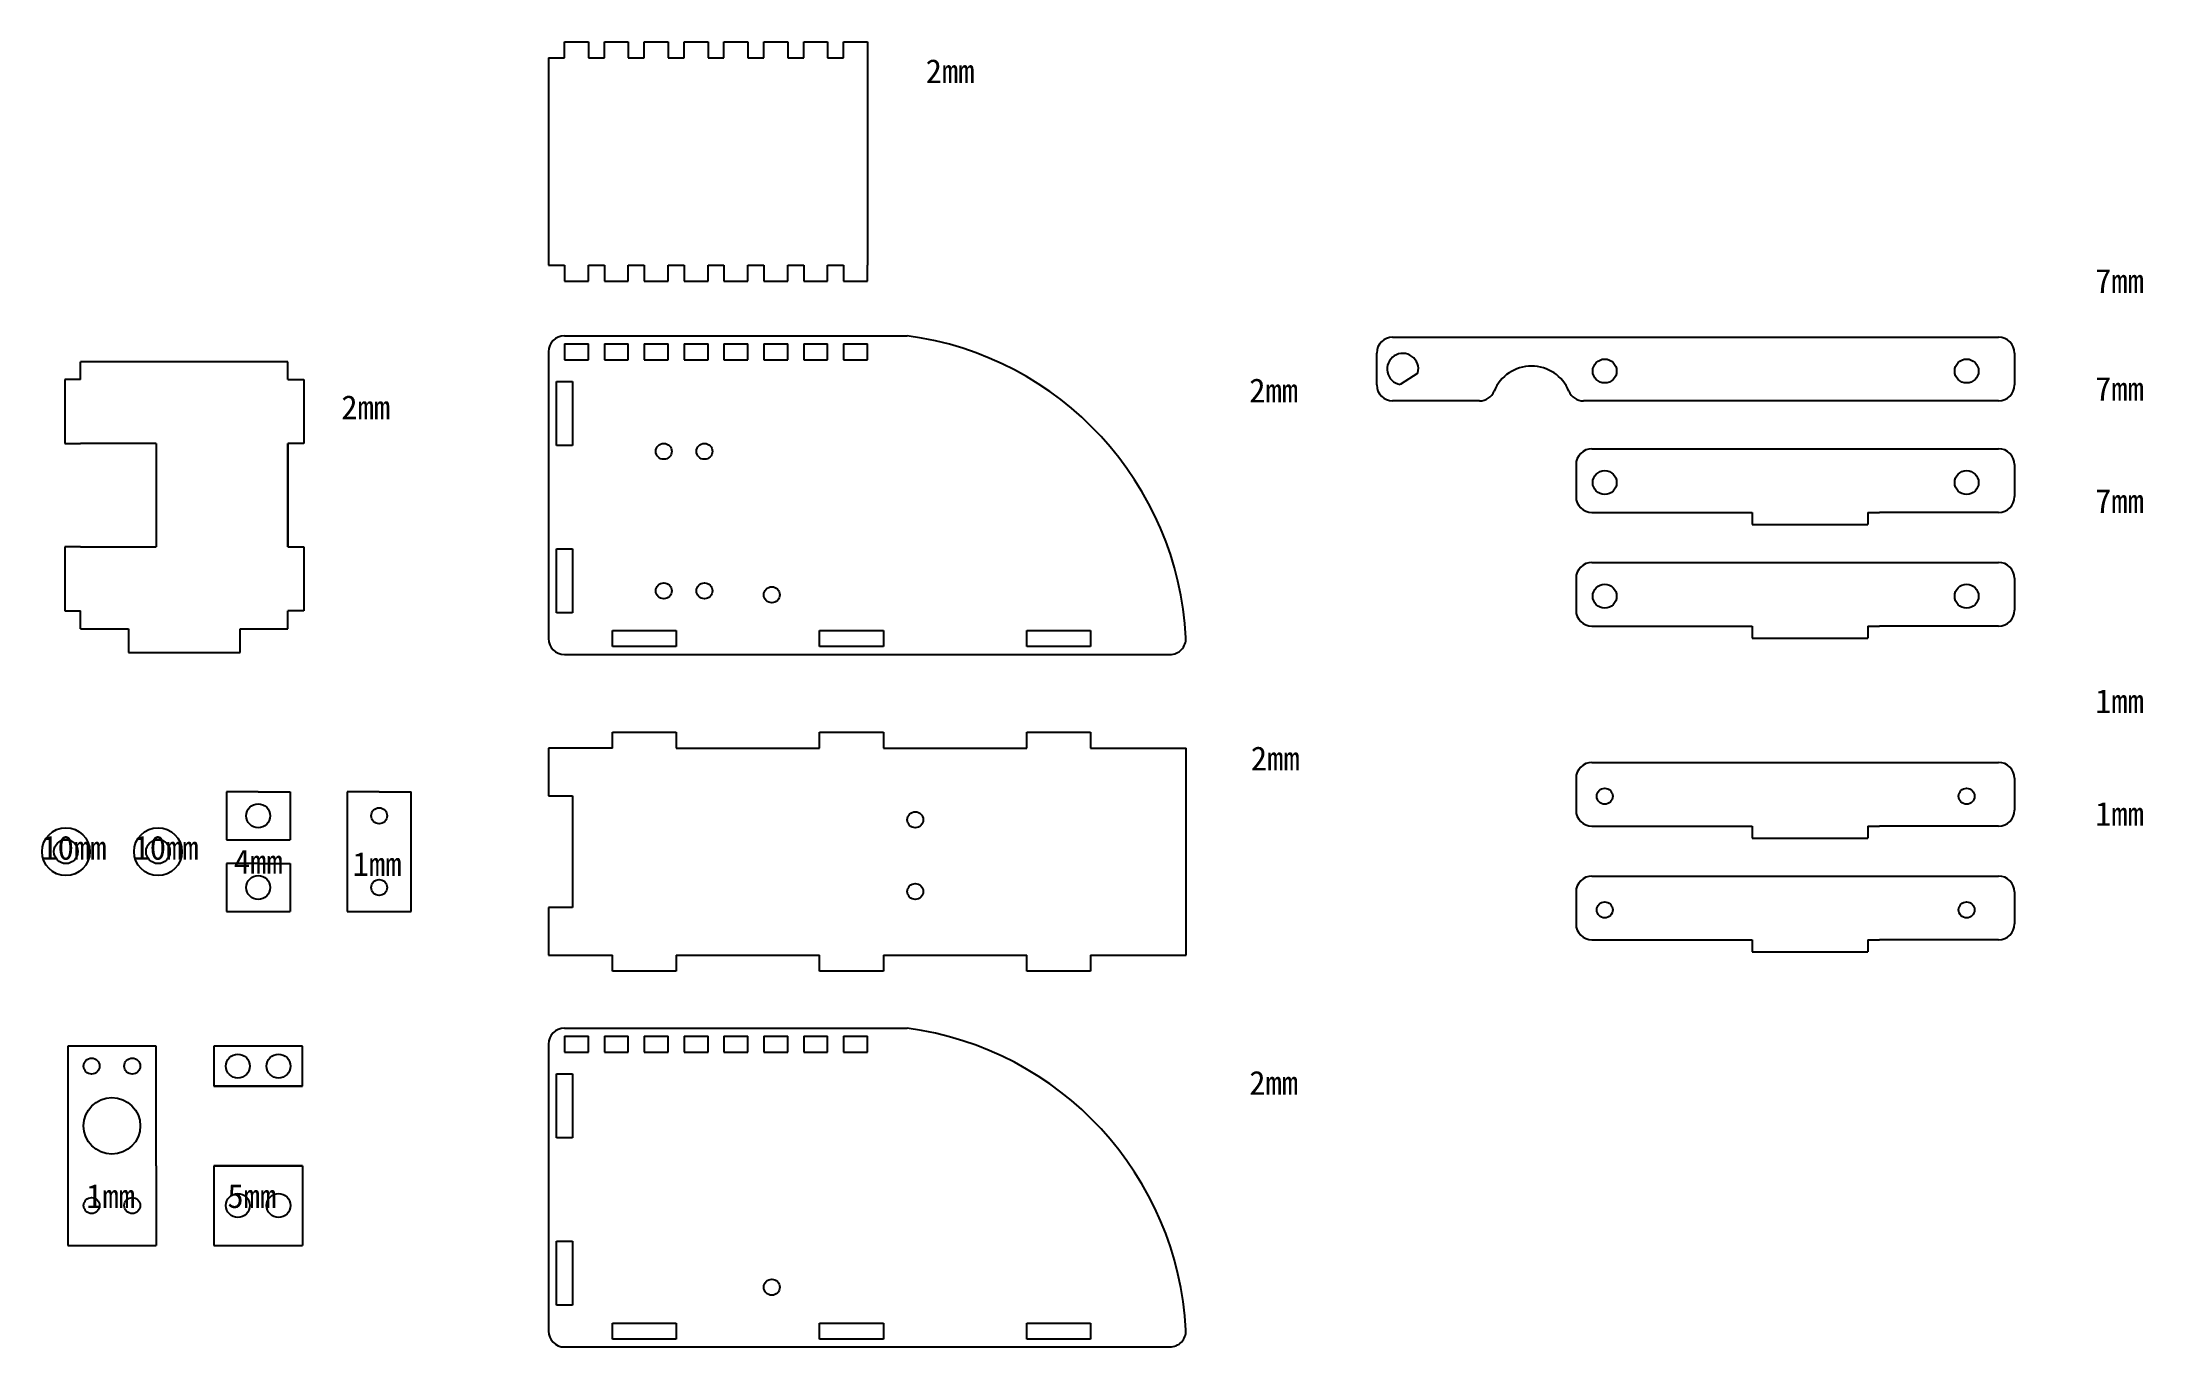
# Model space of a CAD drawing. Header units: millimetres. Extents: x 404 to 667, y 257 to 421.
import ezdxf

# ---------------------------------------------------------------- set-up
doc = ezdxf.new("R2010")
doc.units = ezdxf.units.MM
doc.styles.add('textstyle10', font='')
doc.styles.add('textstyle14', font='')
doc.styles.add('textstyle17', font='')
doc.styles.add('textstyle5', font='')
doc.styles.get('textstyle10').set_extended_font_data('宋体')
doc.styles.get('textstyle14').set_extended_font_data('宋体')
doc.styles.get('textstyle17').set_extended_font_data('宋体')
doc.styles.get('textstyle5').set_extended_font_data('宋体')

msp = doc.modelspace()

# ---------------------------------------------------------------- linework, layer by layer
for p, q in [((469.08, 418.78), (469.08, 420.78)), ((469.08, 420.78), (472.08, 420.78)), ((472.08, 420.78), (472.08, 418.78)), ((474.08, 418.78), (474.08, 420.78)), ((474.08, 420.78), (477.08, 420.78)), ((477.08, 420.78), (477.08, 418.78)), ((479.08, 418.78), (479.08, 420.78)), ((479.08, 420.78), (482.08, 420.78)), ((482.08, 420.78), (482.08, 418.78)), ((484.08, 418.78), (484.08, 420.78)), ((484.08, 420.78), (487.08, 420.78)), ((487.08, 420.78), (487.08, 418.78)), ((489.08, 418.78), (489.08, 420.78)), ((489.08, 420.78), (492.08, 420.78)), ((492.08, 420.78), (492.08, 418.78)), ((494.08, 418.78), (494.08, 420.78)), ((494.08, 420.78), (497.08, 420.78)), ((497.08, 420.78), (497.08, 418.78)), ((499.08, 418.78), (499.08, 420.78)), ((499.08, 420.78), (502.08, 420.78)), ((502.08, 420.78), (502.08, 418.78)), ((504.08, 418.78), (504.08, 420.78)), ((504.08, 420.78), (507.08, 420.78)), ((507.08, 420.78), (507.08, 418.78)), ((467.08, 418.78), (467.08, 392.78)), ((467.08, 418.78), (469.08, 418.78)), ((472.08, 418.78), (474.08, 418.78)), ((477.08, 418.78), (479.08, 418.78)), ((482.08, 418.78), (484.08, 418.78)), ((487.08, 418.78), (489.08, 418.78)), ((492.08, 418.78), (494.08, 418.78)), ((497.08, 418.78), (499.08, 418.78)), ((502.08, 418.78), (504.08, 418.78)), ((507.08, 418.78), (507.08, 392.78)), ((467.08, 392.78), (469.08, 392.78)), ((469.08, 392.78), (469.08, 390.78)), ((472.08, 390.78), (472.08, 392.78)), ((472.08, 392.78), (474.08, 392.78)), ((474.08, 392.78), (474.08, 390.78)), ((477.08, 390.78), (477.08, 392.78)), ((477.08, 392.78), (479.08, 392.78)), ((479.08, 392.78), (479.08, 390.78)), ((482.08, 390.78), (482.08, 392.78)), ((482.08, 392.78), (484.08, 392.78)), ((484.08, 392.78), (484.08, 390.78)), ((487.08, 390.78), (487.08, 392.78)), ((487.08, 392.78), (489.08, 392.78)), ((489.08, 392.78), (489.08, 390.78)), ((492.08, 390.78), (492.08, 392.78)), ((492.08, 392.78), (494.08, 392.78)), ((494.08, 392.78), (494.08, 390.78)), ((497.08, 390.78), (497.08, 392.78)), ((497.08, 392.78), (499.08, 392.78)), ((499.08, 392.78), (499.08, 390.78)), ((502.08, 390.78), (502.08, 392.78)), ((502.08, 392.78), (504.08, 392.78)), ((504.08, 392.78), (504.08, 390.78)), ((507.08, 390.78), (507.08, 392.78)), ((469.08, 390.78), (472.08, 390.78)), ((474.08, 390.78), (477.08, 390.78)), ((479.08, 390.78), (482.08, 390.78)), ((484.08, 390.78), (487.08, 390.78)), ((489.08, 390.78), (492.08, 390.78)), ((494.08, 390.78), (497.08, 390.78)), ((499.08, 390.78), (502.08, 390.78)), ((504.08, 390.78), (507.08, 390.78)), ((469.08, 383.91), (512.08, 383.91)), ((469.08, 382.91), (469.08, 380.91)), ((469.08, 382.91), (472.08, 382.91)), ((472.08, 380.91), (472.08, 382.91)), ((474.08, 382.91), (474.08, 380.91)), ((474.08, 382.91), (477.08, 382.91)), ((477.08, 380.91), (477.08, 382.91)), ((479.08, 382.91), (479.08, 380.91)), ((479.08, 382.91), (482.08, 382.91)), ((482.08, 380.91), (482.08, 382.91)), ((484.08, 382.91), (484.08, 380.91)), ((484.08, 382.91), (487.08, 382.91)), ((487.08, 380.91), (487.08, 382.91)), ((489.08, 382.91), (489.08, 380.91)), ((489.08, 382.91), (492.08, 382.91)), ((492.08, 380.91), (492.08, 382.91)), ((494.08, 382.91), (494.08, 380.91)), ((494.08, 382.91), (497.08, 382.91)), ((497.08, 380.91), (497.08, 382.91)), ((499.08, 382.91), (499.08, 380.91)), ((499.08, 382.91), (502.08, 382.91)), ((502.08, 380.91), (502.08, 382.91)), ((504.08, 382.91), (504.08, 380.91)), ((504.08, 382.91), (507.08, 382.91)), ((507.08, 380.91), (507.08, 382.91)), ((572.96, 383.74), (648.96, 383.74)), ((434.38, 380.65), (408.38, 380.65)), ((408.38, 378.41), (408.38, 380.65)), ((434.38, 378.41), (434.38, 380.65)), ((467.08, 381.91), (467.08, 345.91)), ((469.08, 380.91), (472.08, 380.91)), ((474.08, 380.91), (477.08, 380.91)), ((479.08, 380.91), (482.08, 380.91)), ((484.08, 380.91), (487.08, 380.91)), ((489.08, 380.91), (492.08, 380.91)), ((494.08, 380.91), (497.08, 380.91)), ((499.08, 380.91), (502.08, 380.91)), ((504.08, 380.91), (507.08, 380.91)), ((570.96, 377.74), (570.96, 381.74)), ((650.96, 381.74), (650.96, 377.74)), ((408.38, 378.41), (406.38, 378.41)), ((406.38, 378.41), (406.38, 370.41)), ((434.38, 378.41), (436.38, 378.41)), ((436.38, 378.41), (436.38, 370.41)), ((468.08, 378.16), (470.08, 378.16)), ((468.08, 370.16), (468.08, 378.16)), ((470.08, 378.16), (470.08, 370.16)), ((576.13, 379.23), (573.89, 377.79)), ((583.84, 375.74), (572.96, 375.74)), ((648.96, 375.74), (596.91, 375.74)), ((406.38, 370.41), (408.38, 370.41)), ((410.85, 370.41), (408.38, 370.41)), ((417.85, 370.41), (410.85, 370.41)), ((410.85, 370.41), (410.85, 370.41)), ((417.85, 370.41), (417.85, 357.41)), ((436.38, 370.41), (434.38, 370.41)), ((434.38, 370.41), (434.38, 357.41)), ((434.38, 357.41), (434.38, 370.41)), ((470.08, 370.16), (468.08, 370.16)), ((597.96, 369.74), (648.96, 369.74)), ((595.96, 367.74), (595.96, 363.74)), ((650.96, 367.74), (650.96, 363.74)), ((597.96, 361.74), (616.55, 361.74)), ((616.55, 361.74), (618.05, 361.74)), ((618.05, 361.74), (618.05, 360.24)), ((632.55, 361.74), (632.55, 360.24)), ((632.55, 361.74), (634.05, 361.74)), ((642.8, 361.74), (634.05, 361.74)), ((648.96, 361.74), (642.8, 361.74)), ((618.05, 360.24), (632.55, 360.24)), ((408.38, 357.41), (406.38, 357.41)), ((406.38, 357.41), (406.38, 349.41)), ((408.38, 357.41), (410.85, 357.41)), ((410.85, 357.41), (417.85, 357.41)), ((434.38, 357.41), (436.38, 357.41)), ((436.38, 357.41), (436.38, 349.41)), ((468.08, 357.16), (470.08, 357.16)), ((468.08, 349.16), (468.08, 357.16)), ((470.08, 357.16), (470.08, 349.16)), ((595.96, 353.48), (595.96, 349.48)), ((597.96, 355.48), (648.96, 355.48)), ((650.96, 353.48), (650.96, 349.48)), ((406.38, 349.41), (408.38, 349.41)), ((408.38, 347.15), (408.38, 349.41)), ((434.38, 347.15), (434.38, 349.41)), ((436.38, 349.41), (434.38, 349.41)), ((470.08, 349.16), (468.08, 349.16)), ((408.38, 347.15), (414.38, 347.15)), ((414.38, 347.15), (414.38, 344.15)), ((428.38, 344.15), (428.38, 347.15)), ((428.38, 347.15), (434.38, 347.15)), ((475.08, 344.91), (475.08, 346.91)), ((475.08, 346.91), (483.08, 346.91)), ((483.08, 346.91), (483.08, 344.91)), ((501.08, 344.91), (501.08, 346.91)), ((501.08, 346.91), (509.08, 346.91)), ((509.08, 346.91), (509.08, 344.91)), ((527.08, 344.91), (527.08, 346.91)), ((527.08, 346.91), (535.08, 346.91)), ((535.08, 346.91), (535.08, 344.91)), ((597.96, 347.48), (616.55, 347.48)), ((616.55, 347.48), (618.05, 347.48)), ((618.05, 347.48), (618.05, 345.98)), ((618.05, 345.98), (632.55, 345.98)), ((632.55, 347.48), (632.55, 345.98)), ((632.55, 347.48), (634.05, 347.48)), ((642.8, 347.48), (634.05, 347.48)), ((648.96, 347.48), (642.8, 347.48)), ((414.38, 344.15), (428.38, 344.15)), ((469.08, 343.91), (545.02, 343.91)), ((483.08, 344.91), (475.08, 344.91)), ((509.08, 344.91), (501.08, 344.91)), ((535.08, 344.91), (527.08, 344.91)), ((467.08, 332.18), (467.08, 326.18)), ((475.08, 332.18), (467.08, 332.18)), ((475.08, 332.18), (475.08, 334.18)), ((475.08, 334.18), (483.08, 334.18)), ((483.08, 334.18), (483.08, 332.18)), ((483.08, 332.18), (501.08, 332.18)), ((501.08, 332.18), (501.08, 334.18)), ((501.08, 334.18), (509.08, 334.18)), ((509.08, 334.18), (509.08, 332.18)), ((509.08, 332.18), (527.08, 332.18)), ((527.08, 332.18), (527.08, 334.18)), ((527.08, 334.18), (535.08, 334.18)), ((535.08, 334.18), (535.08, 332.18)), ((535.08, 332.18), (547.08, 332.18)), ((547.08, 306.18), (547.08, 332.18)), ((597.96, 330.38), (648.96, 330.38)), ((595.96, 328.38), (595.96, 324.38)), ((650.96, 328.38), (650.96, 324.38)), ((430.66, 326.68), (426.66, 326.68)), ((426.66, 326.68), (426.66, 320.68)), ((430.66, 326.68), (434.66, 326.68)), ((434.66, 326.68), (434.66, 320.68)), ((445.83, 326.68), (441.83, 326.68)), ((441.83, 326.68), (441.83, 311.68)), ((445.83, 326.68), (449.83, 326.68)), ((449.83, 311.68), (449.83, 326.68)), ((467.08, 326.18), (470.08, 326.18)), ((470.08, 326.18), (470.08, 312.18)), ((597.96, 322.38), (616.55, 322.38)), ((616.55, 322.38), (618.05, 322.38)), ((618.05, 322.38), (618.05, 320.88)), ((632.55, 322.38), (632.55, 320.88)), ((632.55, 322.38), (634.05, 322.38)), ((642.8, 322.38), (634.05, 322.38)), ((648.96, 322.38), (642.8, 322.38)), ((426.66, 320.68), (434.66, 320.68)), ((618.05, 320.88), (632.55, 320.88)), ((430.66, 317.68), (426.66, 317.68)), ((426.66, 317.68), (426.66, 311.68)), ((430.66, 317.68), (434.66, 317.68)), ((434.66, 317.68), (434.66, 311.68)), ((595.96, 314.12), (595.96, 310.12)), ((597.96, 316.12), (648.96, 316.12)), ((650.96, 314.12), (650.96, 310.12)), ((426.66, 311.68), (434.66, 311.68)), ((441.83, 311.68), (445.83, 311.68)), ((445.83, 311.68), (449.83, 311.68)), ((470.08, 312.18), (467.08, 312.18)), ((467.08, 312.18), (467.08, 306.18)), ((467.08, 306.18), (475.08, 306.18)), ((475.08, 304.18), (475.08, 306.18)), ((483.08, 306.18), (483.08, 304.18)), ((483.08, 306.18), (501.08, 306.18)), ((501.08, 304.18), (501.08, 306.18)), ((509.08, 306.18), (509.08, 304.18)), ((509.08, 306.18), (527.08, 306.18)), ((527.08, 304.18), (527.08, 306.18)), ((535.08, 306.18), (535.08, 304.18)), ((535.08, 306.18), (547.08, 306.18)), ((597.96, 308.12), (616.55, 308.12)), ((616.55, 308.12), (618.05, 308.12)), ((618.05, 308.12), (618.05, 306.62)), ((618.05, 306.62), (632.55, 306.62)), ((632.55, 308.12), (632.55, 306.62)), ((632.55, 308.12), (634.05, 308.12)), ((642.8, 308.12), (634.05, 308.12)), ((648.96, 308.12), (642.8, 308.12)), ((483.08, 304.18), (475.08, 304.18)), ((509.08, 304.18), (501.08, 304.18)), ((535.08, 304.18), (527.08, 304.18)), ((469.08, 297.02), (512.08, 297.02)), ((469.08, 296.02), (469.08, 294.02)), ((469.08, 296.02), (472.08, 296.02)), ((472.08, 294.02), (472.08, 296.02)), ((474.08, 296.02), (474.08, 294.02)), ((474.08, 296.02), (477.08, 296.02)), ((477.08, 294.02), (477.08, 296.02)), ((479.08, 296.02), (479.08, 294.02)), ((479.08, 296.02), (482.08, 296.02)), ((482.08, 294.02), (482.08, 296.02)), ((484.08, 296.02), (484.08, 294.02)), ((484.08, 296.02), (487.08, 296.02)), ((487.08, 294.02), (487.08, 296.02)), ((489.08, 296.02), (489.08, 294.02)), ((489.08, 296.02), (492.08, 296.02)), ((492.08, 294.02), (492.08, 296.02)), ((494.08, 296.02), (494.08, 294.02)), ((494.08, 296.02), (497.08, 296.02)), ((497.08, 294.02), (497.08, 296.02)), ((499.08, 296.02), (499.08, 294.02)), ((499.08, 296.02), (502.08, 296.02)), ((502.08, 294.02), (502.08, 296.02)), ((504.08, 296.02), (504.08, 294.02)), ((504.08, 296.02), (507.08, 296.02)), ((507.08, 294.02), (507.08, 296.02)), ((417.86, 294.77), (406.76, 294.77)), ((406.76, 294.77), (406.76, 289.77)), ((417.86, 289.77), (417.86, 294.77)), ((436.21, 294.77), (425.11, 294.77)), ((425.11, 294.77), (425.11, 289.77)), ((436.21, 289.77), (436.21, 294.77)), ((467.08, 295.02), (467.08, 259.02)), ((469.08, 294.02), (472.08, 294.02)), ((474.08, 294.02), (477.08, 294.02)), ((479.08, 294.02), (482.08, 294.02)), ((484.08, 294.02), (487.08, 294.02)), ((489.08, 294.02), (492.08, 294.02)), ((494.08, 294.02), (497.08, 294.02)), ((499.08, 294.02), (502.08, 294.02)), ((504.08, 294.02), (507.08, 294.02)), ((468.08, 291.28), (470.08, 291.28)), ((468.08, 283.28), (468.08, 291.28)), ((470.08, 291.28), (470.08, 283.28)), ((406.76, 289.77), (406.76, 279.77)), ((417.86, 279.77), (417.86, 289.77)), ((436.21, 289.77), (425.11, 289.77)), ((425.11, 289.77), (436.21, 289.77)), ((470.08, 283.28), (468.08, 283.28)), ((406.76, 279.77), (406.76, 269.77)), ((417.86, 279.77), (417.86, 269.77)), ((425.11, 279.77), (436.21, 279.77)), ((436.21, 279.77), (425.11, 279.77)), ((425.11, 279.77), (425.11, 269.77)), ((436.21, 279.77), (436.21, 269.77)), ((406.76, 269.77), (417.86, 269.77)), ((425.11, 269.77), (436.21, 269.77)), ((468.08, 270.28), (470.08, 270.28)), ((468.08, 262.28), (468.08, 270.28)), ((470.08, 270.28), (470.08, 262.28)), ((470.08, 262.28), (468.08, 262.28)), ((475.08, 258.02), (475.08, 260.02)), ((475.08, 260.02), (483.08, 260.02)), ((483.08, 260.02), (483.08, 258.02)), ((501.08, 258.02), (501.08, 260.02)), ((501.08, 260.02), (509.08, 260.02)), ((509.08, 260.02), (509.08, 258.02)), ((527.08, 258.02), (527.08, 260.02)), ((527.08, 260.02), (535.08, 260.02)), ((535.08, 260.02), (535.08, 258.02)), ((469.08, 257.02), (545.02, 257.02)), ((483.08, 258.02), (475.08, 258.02)), ((509.08, 258.02), (501.08, 258.02)), ((535.08, 258.02), (527.08, 258.02))]:
    msp.add_line(p, q)
for centre, radius in [((599.56, 379.49), 1.5), ((644.96, 379.49), 1.5), ((481.53, 369.41), 1), ((486.63, 369.41), 1), ((599.56, 365.49), 1.5), ((644.96, 365.49), 1.5), ((481.53, 351.91), 1), ((486.63, 351.91), 1), ((495.08, 351.41), 1), ((599.56, 351.23), 1.5), ((644.96, 351.23), 1.5), ((599.56, 326.13), 1), ((644.96, 326.13), 1), ((430.66, 323.68), 1.5), ((445.83, 323.68), 1), ((513.08, 323.18), 1), ((513.08, 323.18), 1), ((406.54, 319.18), 3), ((418.09, 319.18), 3), ((406.54, 319.18), 1.5), ((418.09, 319.18), 1.5), ((430.66, 314.68), 1.5), ((445.83, 314.68), 1), ((513.08, 314.18), 1), ((599.56, 311.87), 1), ((644.96, 311.87), 1), ((409.76, 292.27), 1), ((414.86, 292.27), 1), ((428.11, 292.27), 1.5), ((433.21, 292.27), 1.5), ((412.31, 284.77), 3.55), ((409.76, 274.77), 1), ((414.86, 274.77), 1), ((428.11, 274.77), 1.5), ((433.21, 274.77), 1.5), ((495.08, 264.52), 1)]:
    msp.add_circle(centre, radius)
for centre, radius, start, end in [((469.08, 381.91), 2, 90, 180), ((506.72, 343.91), 40.36, 2.9888, 82.3719), ((572.96, 381.74), 2, 90, 180), ((648.96, 381.74), 2, 0, 90), ((574.23, 379.74), 1.96, 345.579, 259.8298), ((590.38, 375.03), 5.08, 22.5179, 157.4821), ((572.96, 377.74), 2, 180, 270), ((583.84, 377.74), 2, 270, 337.4821), ((596.91, 377.74), 2, 202.5179, 270), ((648.96, 377.74), 2, 270, 0), ((597.96, 367.74), 2, 90, 180), ((648.96, 367.74), 2, 0, 90), ((597.96, 363.74), 2, 180, 270), ((648.96, 363.74), 2, 270, 0), ((597.96, 353.48), 2, 90, 180), ((648.96, 353.48), 2, 0, 90), ((597.96, 349.48), 2, 180, 270), ((648.96, 349.48), 2, 270, 0), ((469.08, 345.91), 2, 180, 270), ((545.02, 345.91), 2, 270, 2.9888), ((597.96, 328.38), 2, 90, 180), ((648.96, 328.38), 2, 0, 90), ((597.96, 324.38), 2, 180, 270), ((648.96, 324.38), 2, 270, 0), ((597.96, 314.12), 2, 90, 180), ((648.96, 314.12), 2, 0, 90), ((597.96, 310.12), 2, 180, 270), ((648.96, 310.12), 2, 270, 0), ((469.08, 295.02), 2, 90, 180), ((506.72, 257.02), 40.36, 2.9888, 82.3719), ((469.08, 259.02), 2, 180, 270), ((545.02, 259.02), 2, 270, 2.9888)]:
    msp.add_arc(centre, radius, start, end)

# ---------------------------------------------------------------- texts
at = {"char_height": 14, "attachment_point": 1, "line_spacing_factor": 1.15057}
for s, insert, style in [('{\\H0.21429x;2mm}', (514.38, 418.62), 'textstyle17'), ('\\H3;7mm', (661.07, 392.3), 'textstyle14'), ('{\\H0.21429x;2mm}', (554.97, 378.56), 'textstyle17'), ('\\H3;7mm', (661.07, 378.76), 'textstyle14'), ('{\\H0.21429x;2mm}', (441.08, 376.44), 'textstyle17'), ('\\H3;7mm', (661.07, 364.67), 'textstyle14'), ('{\\H0.21429x;1mm}', (661.07, 339.57), 'textstyle14'), ('{\\H0.21429x;2mm}', (555.17, 332.38), 'textstyle17'), ('{\\H0.21429x;1mm}', (661.07, 325.43), 'textstyle14'), ('{\\H0.21429x;10mm}', (403.46, 321.17), 'textstyle5'), ('{\\H0.21429x;10mm}', (415.01, 321.17), 'textstyle5'), ('{\\H0.21429x;4mm}', (427.6, 319.43), 'textstyle10'), ('\\H3;1mm', (442.51, 319.13), 'textstyle10'), ('{\\H0.21429x;2mm}', (554.97, 291.67), 'textstyle17'), ('{\\H0.21429x;1mm}', (409.07, 277.46), 'textstyle5'), ('{\\H0.21429x;5mm}', (426.79, 277.46), 'textstyle5')]:
    msp.add_mtext(s, dxfattribs=dict(at, insert=insert, style=style))

doc.saveas('drawing.dxf')
